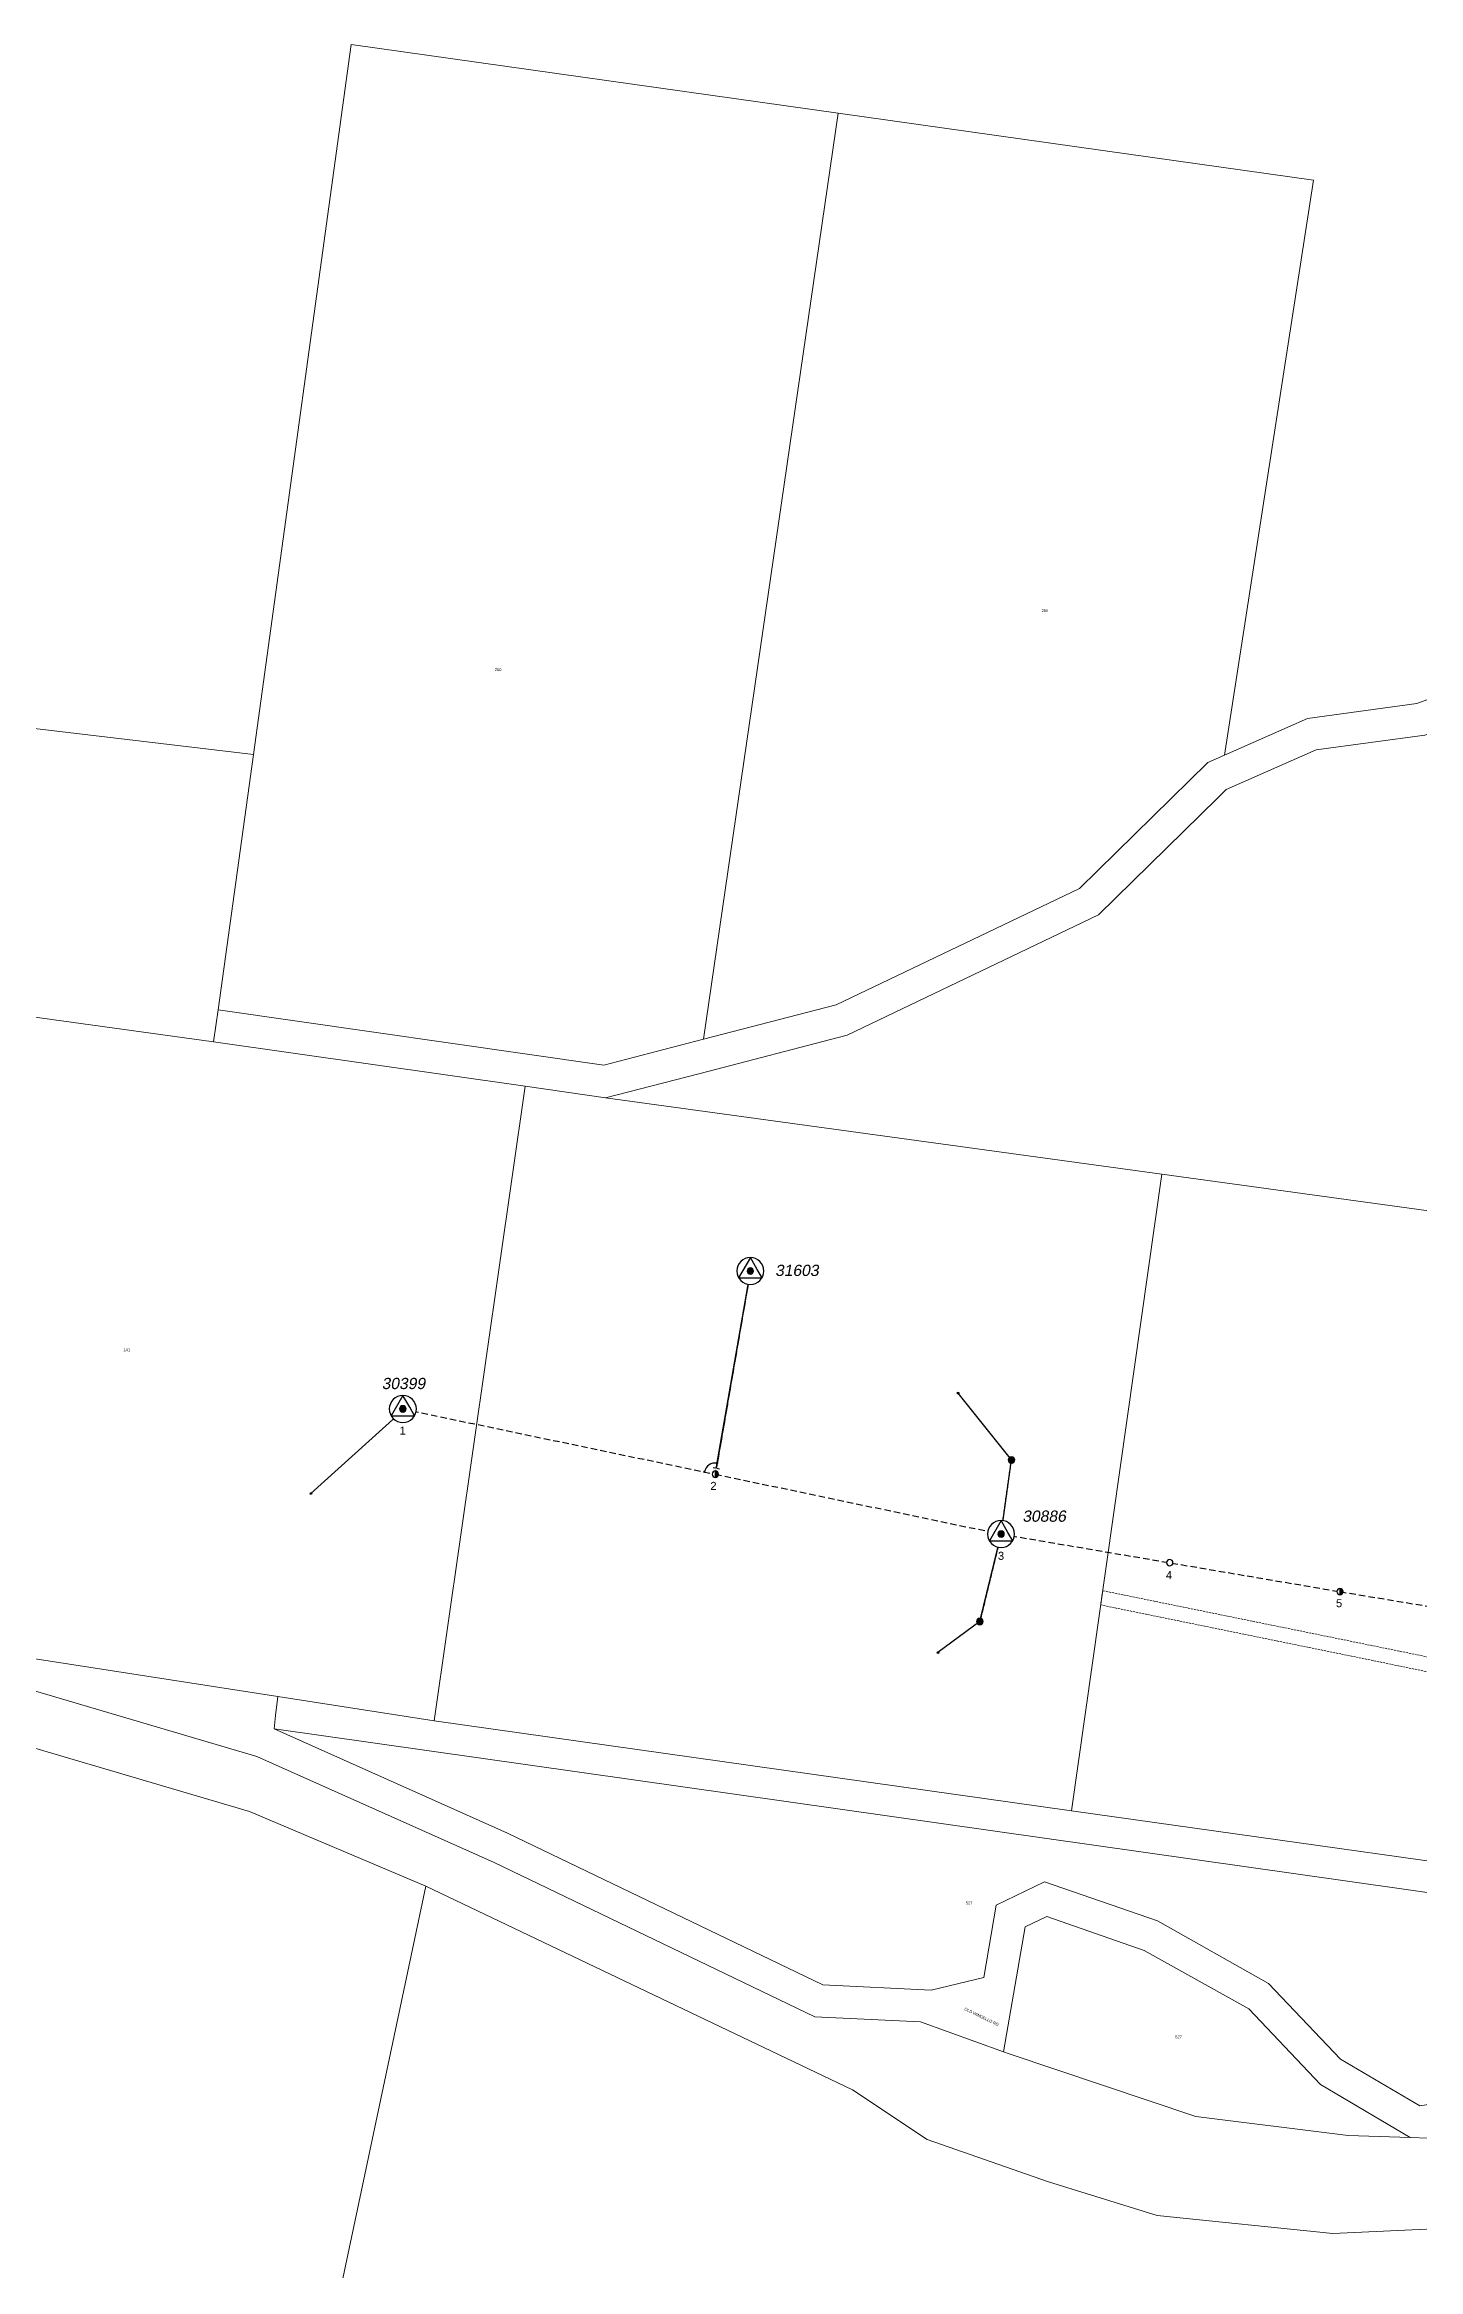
# Model space of a CAD drawing. Header units: metres. Extents: x 236404 to 242483, y 6153774 to 6158537.
# Drawn here: x 237337 to 238196, y 6155971 to 6157362 of the extents above; entities that cross this region are included whole.
import ezdxf
from ezdxf.enums import TextEntityAlignment as Align

# ---------------------------------------------------------------- set-up
doc = ezdxf.new("R2010")
doc.units = ezdxf.units.M
for name, pattern in [('Cable Exist OH', [1, 1, 0]), ('Cable New OH', [6, 4, -2]), ('HIDDEN', [0.375, 0.25, -0.125]), ('HIDDEN2', [0.1875, 0.125, -0.0625])]:
    doc.linetypes.add(name, pattern=pattern)
doc.layers.get('0').update_dxf_attribs({"color": 6})
for name, color, linetype, lineweight in [('Cadastre Land Parcels_SP_EXT', 8, 'Continuous', 5), ('Cadastre Other Property_SP_EXT', 8, 'HIDDEN', 5), ('Cadastre Roads_SP_EXT', 8, 'Continuous', 5)]:
    doc.layers.add(name, color=color, linetype=linetype, lineweight=lineweight)
for name, color, linetype in [('Equip_LV_EXT', 7, 'Continuous'), ('Mains_HV_EXT', 7, 'Continuous'), ('Mains_HV_NEW', 2, 'Continuous'), ('Mains_HV_New_B10', 2, 'Continuous'), ('Mains_HV_NEW_Hardwired', 2, 'Continuous'), ('Mains_LV_EXT', 7, 'Continuous'), ('OH_Details_SP_MISC', 7, 'Continuous'), ('Services_SP_EXT', 7, 'Continuous'), ('Sub_SP_TR_HV_LV_MOD', 3, 'Continuous'), ('SupportsOH_SP_TR_HV_LV_SL_MOD', 3, 'Continuous'), ('SupportsOH_SP_TR_HV_LV_SL_NEW', 2, 'Continuous')]:
    doc.layers.add(name, color=color, linetype=linetype)
doc.styles.add('iecARIAL', font='arial.ttf', dxfattribs={"height": 2})
doc.styles.add('POLE_LABEL', font='arial.ttf')
doc.styles.get("Standard").update_dxf_attribs({"font": 'arial.ttf'})

# ---------------------------------------------------------------- blocks, each defined once
blk = doc.blocks.new('SUB_POLE_EXT')
blk.add_wipeout([(0, 4.22), (0.42, 4.2), (0.83, 4.14), (1.21, 4.05), (1.62, 3.9), (1.99, 3.72), (2.35, 3.51), (2.68, 3.26), (2.99, 2.99), (3.28, 2.66), (3.52, 2.34), (3.76, 1.92), (3.9, 1.62), (4.04, 1.23), (4.18, 0.63), (4.22, 0), (4.18, -0.61), (4.06, -1.15), (3.9, -1.62), (3.58, -2.24), (3.22, -2.73), (2.97, -3.01), (2.68, -3.26), (2.36, -3.5), (2, -3.72), (1.64, -3.89), (1.25, -4.03), (0.82, -4.14), (0.42, -4.2), (0, -4.22), (-0.41, -4.2), (-0.8, -4.15), (-1.21, -4.05), (-1.62, -3.9), (-1.99, -3.73), (-2.35, -3.51), (-2.68, -3.26), (-2.96, -3.02), (-3.23, -2.72), (-3.51, -2.35), (-3.71, -2.01), (-3.91, -1.6), (-4.05, -1.21), (-4.16, -0.76), (-4.22, -0.14), (-4.21, 0.39), (-4.14, 0.83), (-4.03, 1.27), (-3.9, 1.63), (-3.71, 2.02), (-3.5, 2.37), (-3.28, 2.67), (-2.99, 2.99), (-2.68, 3.27), (-2.33, 3.52), (-1.98, 3.73), (-1.63, 3.9), (-1.2, 4.05), (-0.78, 4.15), (-0.4, 4.21)])
blk.add_line((2.16, 0.48), (2.16, 0.48, 0))
blk.add_lwpolyline([(-4.22, 0, 1), (4.22, 0, 1)], format="xyb", close=True)
blk.add_lwpolyline([(2.14, 0.52), (0, 4.22), (-3.66, -2.11), (3.66, -2.11)], close=True)
for tag, height, flags, p in [('STREET_CODE', 0.2, 9, (1.5, 0)), ('ASSET_NUM', 3.5, 8, (2, 2)), ('CONSTRUCTED_VOLTAGE', 0.2, 9, (1.5, -0.2)), ('OPERATING_VOLTAGE', 0.2, 9, (1.5, -0.6)), ('OPERATED_BY', 0.2, 9, (1.5, -0.8)), ('ORIENTATION', 0.2, 9, (1.5, -1.2)), ('OWNED_BY', 0.2, 9, (1.5, -1.4)), ('SECONDARY_VOLTAGE', 0.2, 9, (1.5, -1.6)), ('STATE', 0.2, 9, (1.5, -1.8)), ('SUBSTATION_TYPE', 0.2, 9, (1.5, -2)), ('STREETNAME', 0.2, 9, (1.5, -2.8)), ('SUBURB', 0.2, 9, (1.5, -3)), ('Z', 0.2, 1, (1.5, -3.4)), ('NO_PHASES', 0.2, 9, (1.5, -0.4)), ('MAINTAINED_BY', 0.2, 9, (1.5, -1)), ('USAGE', 0.2, 9, (1.5, -2.2)), ('LEGEND', 0.2, 9, (1.5, -2.4)), ('LOCATION', 0.2, 9, (1.5, -2.6)), ('NOTES', 0.2, 9, (1.5, -3.2))]:
    blk.add_attdef(tag, text='', height=height, dxfattribs=dict(flags=flags)).set_placement(p, align=Align.MIDDLE_LEFT)
blk = doc.blocks.new('CCP_EXT')
blk.add_wipeout([(0, 0.6), (0.6, 0), (0, -0.6), (-0.6, 0)])
blk.add_lwpolyline([(-0.6, 0), (0, 0.6), (0.6, 0), (0, -0.6), (-0.6, 0)])
at = {"flags": 1}
blk.add_attdef('Z', (0, 0), '', height=0.2, dxfattribs=at)
at = {"flags": 9}
for tag, p in [('CCP_TYPE', (0, 0)), ('CONSTRUCTED_VOLTAGE', (0, -0.2)), ('NO_PHASES', (0, -0.4)), ('OPERATING_VOLTAGE', (0, -0.6)), ('ORIENTATION', (0, -0.8)), ('OWNED_BY', (0, -1)), ('USAGE', (0, -1.2)), ('LEGEND', (0, -1.4)), ('LIFE_SUPPORT', (0, -1.6)), ('STATE', (0, -1.8)), ('NOTES', (0, -2))]:
    blk.add_attdef(tag, text='', height=0.2, dxfattribs=at).set_placement(p, align=Align.MIDDLE_LEFT)
blk = doc.blocks.new('POLE_EXT')
blk.add_hatch(color=256).paths.add_polyline_path([(-1, 0, 1), (1, 0, 1)])
blk.add_lwpolyline([(-1, 0, 1), (1, 0, 1)], format="xyb", close=True)
for tag, height, flags, p in [('pNumber', 2.5, 8, (-17.84, 2.07)), ('OWNED_BY', 0.2, 9, (1.35, -0.4)), ('SPECIAL_USE', 0.2, 9, (1.35, -0.8)), ('STATE', 0.2, 9, (1.35, -1)), ('cLV', 0.2, 9, (1.35, -1.4)), ('hDepth', 0.2, 9, (1.35, -1.6)), ('hDia', 0.2, 9, (1.35, -1.8)), ('cHV', 0.2, 9, (1.35, -2)), ('cLinedev', 0.2, 9, (1.35, -3.4)), ('pExisting', 0.2, 9, (1.35, -3.8)), ('pFooting', 0.2, 9, (1.35, -4.4)), ('pNew', 0.2, 9, (1.35, -4.6)), ('pRelocate', 0.2, 9, (1.35, -5)), ('pRemove', 0.2, 9, (1.35, -5.2)), ('pReplace', 0.2, 9, (1.35, -5.4)), ('pStay', 0.2, 9, (1.35, -5.6)), ('pType', 0.2, 9, (1.35, -5.8)), ('cspan', 0.2, 9, (1.35, -6)), ('STREETNAME', 0.2, 9, (1.35, -6.2)), ('SUBURB', 0.2, 9, (1.35, -6.4)), ('OPERATED_BY', 0.2, 9, (1.36, -7.01)), ('PARENT', 0.2, 9, (1.35, -0.6)), ('USAGE', 0.2, 9, (1.35, -1.2)), ('LBRACKET', 0.2, 9, (1.35, -2.2)), ('LExisting', 0.2, 9, (1.35, -2.4)), ('LANTNUMBER', 0.2, 9, (1.35, -2.6)), ('LOther', 0.2, 9, (1.35, -2.8)), ('LRemove', 0.2, 9, (1.35, -3)), ('LEGEND', 0.2, 9, (1.35, -3.2)), ('LOCATION', 0.2, 9, (1.35, -3.6)), ('PFNUMBER', 0.2, 9, (1.35, -4)), ('NEWPFNUMBER', 0.2, 9, (1.35, -4.2)), ('NOTES', 0.2, 9, (1.35, -6.6)), ('MAINTAINED_BY', 0.2, 9, (1.36, -6.81))]:
    blk.add_attdef(tag, text='', height=height, dxfattribs=dict(flags=flags)).set_placement(p, align=Align.MIDDLE_LEFT)
at = {"style": 'POLE_LABEL'}
for tag, height, flags, p in [('STRUCTURE_PLANT_NUMBER', 0.2, 9, (1.35, 0.03)), ('ASSET_NUM', 2.5, 8, (2, 2)), ('STREET_CODE', 0.2, 9, (1.35, -0.2))]:
    blk.add_attdef(tag, text='', height=height, dxfattribs=dict(at, flags=flags)).set_placement(p, align=Align.MIDDLE_LEFT)
at = {"flags": 1}
blk.add_attdef('Z', (1.35, -7.33), '', height=0.2, dxfattribs=at)
blk = doc.blocks.new('End Shackle_EXT')
blk.add_wipeout([(0, 0.3), (1.8, 0.3), (1.8, -0.3), (0, -0.3)])
blk.add_line((1.8, -1), (1.8, 1))
at = {"flags": 1}
blk.add_attdef('Z', (0, 0), '', height=0.2, dxfattribs=at)
at = {"flags": 9}
for tag, p in [('CONNECTOR_TYPE', (0, 0)), ('CONSTRUCTED_VOLTAGE', (0, -0.2)), ('NO_PHASES', (0, -0.4)), ('OPERATING_VOLTAGE', (0, -0.6)), ('ORIENTATION', (0, -0.8)), ('OWNED_BY', (0, -1)), ('STATE', (0, -1.2)), ('USAGE', (0, -1.4)), ('NOTES', (0, -1.6))]:
    blk.add_attdef(tag, text='', height=0.2, dxfattribs=at).set_placement(p, align=Align.MIDDLE_LEFT)
blk = doc.blocks.new('CONNECTOR_NODE_EXT')
h = blk.add_hatch(color=256)
edge = h.paths.add_edge_path()
edge.add_arc((0, 0), 0.5, 0, 360)
blk.add_circle((0, 0), 0.5)
at = {"flags": 1}
blk.add_attdef('Z', (0, 0), '', height=0.2, dxfattribs=at)
at = {"flags": 9}
for tag, p in [('CONNECTOR_TYPE', (0, 0)), ('CONSTRUCTED_VOLTAGE', (0, -0.2)), ('NO_PHASES', (0, -0.4)), ('OPERATING_VOLTAGE', (0, -0.6)), ('ORIENTATION', (0, -0.8)), ('SUBTYPE', (0, -1)), ('USAGE', (0, -1.2)), ('NOTES', (0, -1.4))]:
    blk.add_attdef(tag, text='', height=0.2, dxfattribs=at).set_placement(p, align=Align.MIDDLE_LEFT)
blk = doc.blocks.new('POLE_REPLACE_NEW')
for tag, flags, p in [('cspan', 9, (1.5, -5.6)), ('SUBURB', 9, (1.5, -5.8)), ('STREETNAME', 9, (1.5, -6)), ('OPERATED_BY', 9, (1.5, -6.6)), ('Z', 1, (1.5, -7)), ('pRelocate', 9, (1.5, -4.6)), ('pRemove', 9, (1.5, -4.8)), ('pReplace', 9, (1.5, -5)), ('pStay', 9, (1.5, -5.2)), ('pType', 9, (1.5, -5.4)), ('LOCATION', 9, (1.5, -6.2)), ('NOTES', 9, (1.5, -6.4)), ('MAINTAINED_BY', 9, (1.5, -6.8))]:
    blk.add_attdef(tag, text='', height=0.2, dxfattribs=dict(flags=flags)).set_placement(p, align=Align.MIDDLE_LEFT)
blk.add_wipeout([(0, 1), (-0.13, 0.99), (-0.25, 0.97), (-0.37, 0.93), (-0.48, 0.88), (-0.59, 0.81), (-0.68, 0.73), (-0.77, 0.64), (-0.84, 0.54), (-0.9, 0.43), (-0.95, 0.31), (-0.98, 0.19), (-1, 0.06), (-1, -0.06), (-0.98, -0.19), (-0.95, -0.31), (-0.9, -0.43), (-0.84, -0.54), (-0.77, -0.64), (-0.68, -0.73), (-0.59, -0.81), (-0.48, -0.88), (-0.37, -0.93), (-0.25, -0.97), (-0.13, -0.99), (0, -1), (0.13, -0.99), (0.25, -0.97), (0.37, -0.93), (0.48, -0.88), (0.59, -0.81), (0.68, -0.73), (0.77, -0.64), (0.84, -0.54), (0.9, -0.43), (0.95, -0.31), (0.98, -0.19), (1, -0.06), (1, 0.06), (0.98, 0.19), (0.95, 0.31), (0.9, 0.43), (0.84, 0.54), (0.77, 0.64), (0.68, 0.73), (0.59, 0.81), (0.48, 0.88), (0.37, 0.93), (0.25, 0.97), (0.13, 0.99)])
h = blk.add_hatch(color=256)
edge = h.paths.add_edge_path()
edge.add_arc((0, 0), 1, 270, 450)
edge.add_line((0, 1), (0, -1))
blk.add_lwpolyline([(0, 1), (0, -1)])
at = {"lineweight": -3}
blk.add_arc((0, 0), 1, 90, 270, dxfattribs=at)
blk.add_arc((0, 0), 1, 270, 90)
at = {"style": 'POLE_LABEL', "flags": 9}
blk.add_attdef('STRUCTURE_PLANT_NUMBER', text='', height=0.2, dxfattribs=at).set_placement((1.5, 0.24), align=Align.MIDDLE_LEFT)
for tag, height, flags, p in [('STREET_CODE', 0.2, 9, (1.5, 0)), ('ASSET_NUM', 2.5, 8, (2, 2)), ('OWNED_BY', 0.2, 9, (1.5, -0.2)), ('SPECIAL_USE', 0.2, 9, (1.5, -0.6)), ('STATE', 0.2, 9, (1.5, -0.8)), ('cLV', 0.2, 9, (1.5, -1.2)), ('cHV', 0.2, 9, (1.5, -1.8)), ('cLinedev', 0.2, 9, (1.5, -3.2)), ('PARENT', 0.2, 9, (1.5, -0.4)), ('USAGE', 0.2, 9, (1.5, -1)), ('hDepth', 0.2, 9, (1.5, -1.4)), ('hDia', 0.2, 9, (1.5, -1.6)), ('LBRACKET', 0.2, 9, (1.5, -2)), ('LExisting', 0.2, 9, (1.5, -2.2)), ('LANTNUMBER', 0.2, 9, (1.5, -2.4)), ('LOther', 0.2, 9, (1.5, -2.6)), ('LRemove', 0.2, 9, (1.5, -2.8)), ('LEGEND', 0.2, 9, (1.5, -3)), ('pExisting', 0.2, 9, (1.5, -3.4)), ('PFNUMBER', 0.2, 9, (1.5, -3.6)), ('NEWPFNUMBER', 0.2, 9, (1.5, -3.8)), ('pFooting', 0.2, 9, (1.5, -4)), ('pNew', 0.2, 9, (1.5, -4.2)), ('pNumber', 0.2, 9, (1.5, -4.4))]:
    blk.add_attdef(tag, text='', height=height, dxfattribs=dict(flags=flags)).set_placement(p, align=Align.MIDDLE_LEFT)
blk = doc.blocks.new('POLE_NEW')
at = {"flags": 9}
for tag, p in [('pRelocate', (1.15, -4.8)), ('pRemove', (1.15, -5)), ('pReplace', (1.15, -5.2)), ('pStay', (1.15, -5.4)), ('pType', (1.15, -5.6)), ('cspan', (1.15, -5.8)), ('SUBURB', (1.15, -6)), ('STREETNAME', (1.15, -6.2)), ('OPERATED_BY', (1.15, -6.89)), ('LOCATION', (1.15, -6.4)), ('NOTES', (1.15, -6.6)), ('MAINTAINED_BY', (1.15, -7.22))]:
    blk.add_attdef(tag, text='', height=0.2, dxfattribs=at).set_placement(p, align=Align.MIDDLE_LEFT)
at = {"flags": 1}
blk.add_attdef('Z', (1.15, -7.59), '', height=0.2, dxfattribs=at)
blk.add_wipeout([(0.07, 1), (-0.06, 1), (-0.18, 0.98), (-0.3, 0.95), (-0.42, 0.91), (-0.53, 0.85), (-0.63, 0.77), (-0.73, 0.69), (-0.81, 0.59), (-0.87, 0.49), (-0.93, 0.37), (-0.97, 0.25), (-0.99, 0.13), (-1, 0.01), (-0.99, -0.12), (-0.97, -0.24), (-0.93, -0.36), (-0.88, -0.48), (-0.81, -0.58), (-0.73, -0.68), (-0.64, -0.77), (-0.54, -0.84), (-0.43, -0.9), (-0.31, -0.95), (-0.19, -0.98), (-0.07, -1), (0.06, -1), (0.18, -0.98), (0.3, -0.95), (0.42, -0.91), (0.53, -0.85), (0.63, -0.77), (0.73, -0.69), (0.81, -0.59), (0.87, -0.49), (0.93, -0.37), (0.97, -0.25), (0.99, -0.13), (1, -0.01), (0.99, 0.12), (0.97, 0.24), (0.93, 0.36), (0.88, 0.48), (0.81, 0.58), (0.73, 0.68), (0.64, 0.77), (0.54, 0.84), (0.43, 0.9), (0.31, 0.95), (0.19, 0.98)])
at = {"lineweight": -3}
blk.add_lwpolyline([(-1, 0, 1), (1, 0, 1)], format="xyb", close=True, dxfattribs=at)
for tag, height, flags, p in [('pNumber', 2.5, 8, (-17.84, 2.07)), ('OWNED_BY', 0.2, 9, (1.15, -0.4)), ('SPECIAL_USE', 0.2, 9, (1.15, -0.8)), ('STATE', 0.2, 9, (1.15, -1)), ('cLV', 0.2, 9, (1.15, -1.4)), ('hDepth', 0.2, 9, (1.15, -1.6)), ('hDia', 0.2, 9, (1.15, -1.8)), ('cHV', 0.2, 9, (1.15, -2)), ('cLinedev', 0.2, 9, (1.15, -3.4)), ('pExisting', 0.2, 9, (1.15, -3.6)), ('pFooting', 0.2, 9, (1.15, -4.2)), ('pNew', 0.2, 9, (1.15, -4.4)), ('PARENT', 0.2, 9, (1.15, -0.6)), ('USAGE', 0.2, 9, (1.15, -1.2)), ('LBRACKET', 0.2, 9, (1.15, -2.2)), ('LExisting', 0.2, 9, (1.15, -2.4)), ('LANTNUMBER', 0.2, 9, (1.15, -2.6)), ('LOther', 0.2, 9, (1.15, -2.8)), ('LRemove', 0.2, 9, (1.15, -3)), ('LEGEND', 0.2, 9, (1.15, -3.2)), ('PFNUMBER', 0.2, 9, (1.15, -3.8)), ('NEWPFNUMBER', 0.2, 9, (1.15, -4))]:
    blk.add_attdef(tag, text='', height=height, dxfattribs=dict(flags=flags)).set_placement(p, align=Align.MIDDLE_LEFT)
at = {"style": 'POLE_LABEL'}
for tag, height, flags, p in [('STRUCTURE_PLANT_NUMBER', 0.2, 9, (1.15, 0.09)), ('ASSET_NUM', 2.5, 8, (2, 2)), ('STREET_CODE', 0.2, 9, (1.15, -0.2))]:
    blk.add_attdef(tag, text='', height=height, dxfattribs=dict(at, flags=flags)).set_placement(p, align=Align.MIDDLE_LEFT)
blk = doc.blocks.new('End Shackle_NEW')
blk.add_line((1, 1.81), (-1, 1.81))
at = {"flags": 1}
blk.add_attdef('Z', (0, 0), '', height=0.2, dxfattribs=at)
at = {"flags": 9}
for tag, p in [('CONNECTOR_TYPE', (0, 0)), ('CONSTRUCTED_VOLTAGE', (0, -0.2)), ('OPERATING_VOLTAGE', (0, -0.6)), ('ORIENTATION', (0, -0.8)), ('OWNED_BY', (0, -1)), ('STATE', (0, -1.2)), ('OPERATED_BY', (0, -2.01)), ('NO_PHASES', (0, -0.4)), ('USAGE', (0, -1.4)), ('NOTES', (0, -1.6)), ('MAINTAINED_BY', (0, -1.81))]:
    blk.add_attdef(tag, text='', height=0.2, dxfattribs=at).set_placement(p, align=Align.MIDDLE_LEFT)
blk.add_wipeout([(-0.25, 0), (-0.25, 1.81), (0.25, 1.82), (0.25, 0)])
blk = doc.blocks.new('BOND POINT')
blk.add_hatch(color=256).paths.add_polyline_path([(-1, 0, 1), (1, 0, 1)])
blk.add_lwpolyline([(-1, 0, 1), (1, 0, 1)], format="xyb", close=True)

msp = doc.modelspace()

# ---------------------------------------------------------------- linework, layer by layer
at = {"layer": 'Cadastre Land Parcels_SP_EXT', "linetype": 'Continuous'}
for points in [[(237833.3, 6157318.7), (237529.1, 6157361.6), (237467.9, 6156917.9), (237445.9, 6156758.3), (237686.9, 6156723.7), (237749.3, 6156739.9), (237833.3, 6157318.7)], [(238015.1, 6157293), (237833.3, 6157318.7), (237749.3, 6156739.9), (237832.2, 6156761.4), (237984.3, 6156834.1), (238064.4, 6156912.9), (238074.8, 6156917.4), (238130.5, 6157276.7), (238015.1, 6157293)], [(236999.2, 6156973.4), (236592.4, 6157021.5), (236570.7, 6156858.1), (236523.5, 6156502.2), (236525.9, 6156500.8), (236585.7, 6156499.7), (236769.8, 6156589), (236749.3, 6156429.5), (237167.4, 6156378.2), (237220.8, 6156768.9), (237240.7, 6156766.1), (237443, 6156738.3), (237445.9, 6156758.3), (237467.9, 6156917.9), (236999.2, 6156973.4)], [(238345.4, 6156186.2), (237480.8, 6156308.8), (237626.7, 6156243.6), (237823.8, 6156148.8), (237891.5, 6156145.5), (237924.5, 6156153.4), (237932.2, 6156198.7), (237962.4, 6156213.3), (238032.9, 6156188.9), (238102.4, 6156149.8), (238147.4, 6156102.5), (238197, 6156073.2), (238267.9, 6156084.3), (238345.4, 6156186.2)], [(238285, 6155590.8), (238286.8, 6155604.1), (238342.5, 6156060.4), (238282.9, 6156038.2), (238219.2, 6155996.9), (238142.5, 6155993.4), (238032.8, 6156004.8), (237964.8, 6156025.7), (237889, 6156052.1), (237842.4, 6156083.2), (237575.7, 6156210.5), (237460.6, 6155667), (237962.1, 6155599.7), (237927.5, 6155337.4), (238243, 6155273.5), (238285, 6155590.8)], [(238190.9, 6156053.4), (238134.8, 6156086.6), (238090, 6156133.8), (238024.6, 6156170.4), (237963.7, 6156191.6), (237950.3, 6156185.1), (237936.8, 6156107), (237940.2, 6156105.7), (238057, 6156066.5), (238152.1, 6156054.7), (238190.9, 6156053.4)]]:
    msp.add_lwpolyline(points, close=True, dxfattribs=at)
for points in [[(237460.6, 6155667), (237575.7, 6156210.5), (237575.7, 6156210.5), (237465.4, 6156257.2), (237317.2, 6156301), (237277.5, 6156306.2), (236737.2, 6156340.4), (236404.5, 6156345.7), (236497.1, 6156133.6), (236573.1, 6156004.9), (236593.3, 6155894.4)], [(238202.3, 6156053), (238190.9, 6156053.4), (238190.9, 6156053.4), (238152.1, 6156054.7), (238057, 6156066.5), (237940.2, 6156105.7), (237936.8, 6156107), (237884.9, 6156125.7), (237818.7, 6156128.9), (237618.3, 6156225.4), (237470.1, 6156291.6), (237316.9, 6156336.7)], [(237317.2, 6156301), (237465.4, 6156257.2), (237575.7, 6156210.5), (237842.4, 6156083.2), (237889, 6156052.1), (237964.8, 6156025.7), (238032.8, 6156004.8), (238142.5, 6155993.4), (238219.2, 6155996.9)]]:
    msp.add_lwpolyline(points, dxfattribs=at)
at = {"layer": 'Cadastre Other Property_SP_EXT', "linetype": 'HIDDEN2', "ltscale": 10}
msp.add_lwpolyline([(237997.4, 6156386.3), (238222, 6156340.4), (238437.1, 6156269.5), (238445.8, 6156276.1), (238224.3, 6156349.2), (237998.7, 6156395.2), (237997.4, 6156386.3)], close=True, dxfattribs=at)
at = {"layer": 'Cadastre Roads_SP_EXT', "linetype": 'Continuous'}
msp.add_lwpolyline([(238308, 6156990.9), (238195.1, 6156949.6), (238126.7, 6156940.3), (238074.8, 6156917.4), (238064.4, 6156912.9), (237984.3, 6156834.1), (237832.2, 6156761.4), (237749.3, 6156739.9), (237686.9, 6156723.7), (237445.9, 6156758.3), (237443, 6156738.3), (237637.8, 6156710.5), (237688, 6156703.2), (237746.2, 6156718.3), (237839.1, 6156742.4), (237839.1, 6156742.4), (237996, 6156817.5), (238070.7, 6156890.8), (238075.9, 6156895.9), (238132.2, 6156920.8), (238200, 6156929.9)], dxfattribs=at)
msp.add_lwpolyline([(237580.8, 6156313.9), (237483.2, 6156329.1), (237481.8, 6156317.3), (237480.8, 6156308.8), (238345.4, 6156186.2), (238347.6, 6156191.7), (238352.8, 6156205.1), (237979.2, 6156257.7), (237580.8, 6156313.9)], close=True, dxfattribs=at)
at = {"layer": 'Mains_HV_EXT', "color": 7, "linetype": 'Cable Exist OH'}
msp.add_lwpolyline([(237778.5, 6156595), (237756.6, 6156468)], dxfattribs=at)
at = {"layer": 'Mains_HV_New_B10', "linetype": 'Cable New OH'}
for points in [[(237561.3, 6156508.8), (237756.6, 6156468)], [(237756.6, 6156468), (237935.2, 6156430.6), (238147, 6156394.6), (238292.3, 6156370.5)]]:
    msp.add_lwpolyline(points, dxfattribs=at)
at = {"layer": 'Mains_HV_NEW_Hardwired', "color": 7, "linetype": 'Continuous'}
msp.add_arc((237756.6, 6156468), 7, 80.2238, 168.2217, dxfattribs=at).dxf.unprotected_set("ltscale", 0)
at = {"layer": 'Mains_LV_EXT', "linetype": 'Cable Exist OH'}
for points in [[(237561.3, 6156508.8), (237557.2, 6156504.1)], [(237935.2, 6156430.6), (237941.7, 6156476.9)], [(237935.2, 6156430.6), (237921.9, 6156375.9)]]:
    msp.add_lwpolyline(points, dxfattribs=at)
at = {"layer": 'OH_Details_SP_MISC', "color": 7, "linetype": 'Continuous', "flags": 128}
for points in [[(237756.6, 6156468), (237778.5, 6156595)], [(237921.9, 6156375.9), (237935.2, 6156430.6), (237941.7, 6156476.9)]]:
    msp.add_lwpolyline(points, dxfattribs=at)
at = {"layer": 'Services_SP_EXT'}
msp.add_lwpolyline([(237557.2, 6156504.1), (237503.9, 6156456)], dxfattribs=at)

# ---------------------------------------------------------------- block references
at = {"layer": 'Equip_LV_EXT'}
msp.add_blockref('CONNECTOR_NODE_EXT', (237557.2, 6156504.1), dxfattribs=at)
at = {"layer": 'Mains_HV_NEW_Hardwired', "color": 7, "linetype": 'Continuous', "xscale": 0.3, "yscale": 0.3, "zscale": 0.3}
for p in [(237749.7, 6156469.5), (237757.8, 6156474.9)]:
    msp.add_blockref('BOND POINT', p, dxfattribs=at).dxf.unprotected_set("ltscale", 0)

# ---------------------------------------------------------------- texts
at = {"layer": 'Cadastre Land Parcels_SP_EXT'}
for s, p in [('250', (237960.5, 6157006.8)), ('250', (237618.7, 6156970)), ('141', (237386.7, 6156544.9)), ('527', (237913.1, 6156199.1)), ('527', (238044, 6156115.5))]:
    msp.add_text(s, height=1.8, dxfattribs=at).set_placement(p)
at = {"layer": 'Cadastre Roads_SP_EXT'}
msp.add_text('OLD WINGELLO RD', height=1.8, rotation=334.323, dxfattribs=at).set_placement((237912, 6156133.2))

# ---------------------------------------------------------------- next in the draw order: block references
at = {"layer": 'Sub_SP_TR_HV_LV_MOD'}
ref = msp.add_blockref('SUB_POLE_EXT', (237778.5, 6156595), dxfattribs=dict(at, xscale=2, yscale=2, zscale=2))
ref.add_attrib('ASSET_NUM', '31603', dxfattribs={"layer": '0', "height": 7, "oblique": 10}).set_placement((237794, 6156589.8), align=Align.BOTTOM_LEFT)
ref = msp.add_blockref('SUB_POLE_EXT', (237561.3, 6156508.8), dxfattribs=dict(at, xscale=2, yscale=2, zscale=2))
ref.add_attrib('ASSET_NUM', '30399', dxfattribs={"layer": '0', "height": 7, "oblique": 10}).set_placement((237575.3, 6156519.1), align=Align.BOTTOM_RIGHT)
ref = msp.add_blockref('SUB_POLE_EXT', (237935.2, 6156430.6), dxfattribs=dict(at, xscale=2, yscale=2, zscale=2))
ref.add_attrib('ASSET_NUM', '30886', dxfattribs={"layer": '0', "height": 7, "oblique": 10}).set_placement((237948.5, 6156436.2), align=Align.BOTTOM_LEFT)

# ---------------------------------------------------------------- next in the draw order: linework, layer by layer
at = {"layer": 'Cadastre Land Parcels_SP_EXT', "linetype": 'Continuous'}
for points in [[(238667.8, 6156568.6), (238747.2, 6157140.9), (238627.2, 6157079.2), (238452.7, 6157047.6), (238451, 6157047.2), (238316.4, 6156972.6), (238200, 6156929.9), (238132.2, 6156920.8), (238075.9, 6156895.9), (238070.7, 6156890.8), (237996, 6156817.5), (237839.1, 6156742.4), (237746.2, 6156718.3), (237688, 6156703.2), (238035.6, 6156655.5), (238516, 6156589.5), (238667.8, 6156568.6)], [(237443, 6156738.3), (237240.7, 6156766.1), (237220.8, 6156768.9), (237167.4, 6156378.2), (237319.4, 6156354.5), (237483.2, 6156329.1), (237580.8, 6156313.9), (237637.8, 6156710.5), (237443, 6156738.3)], [(237688, 6156703.2), (237637.8, 6156710.5), (237580.8, 6156313.9), (237979.2, 6156257.7), (238035.6, 6156655.5), (237688, 6156703.2)], [(238451.5, 6156280.5), (238487.2, 6156330.2), (238583.6, 6156367.4), (238516, 6156589.5), (238035.6, 6156655.5), (237979.2, 6156257.7), (238352.8, 6156205.1), (238451.5, 6156280.5)]]:
    msp.add_lwpolyline(points, close=True, dxfattribs=at)

# ---------------------------------------------------------------- next in the draw order: block references
at = {"layer": 'SupportsOH_SP_TR_HV_LV_SL_MOD', "xscale": 2, "yscale": 2}
msp.add_blockref('POLE_EXT', (237778.5, 6156595), dxfattribs=at)
at = {"layer": 'SupportsOH_SP_TR_HV_LV_SL_MOD', "color": 7, "linetype": 'Continuous'}
ref = msp.add_blockref('POLE_EXT', (237561.3, 6156508.8), dxfattribs=dict(at, xscale=2, yscale=2, zscale=2))
ref.add_attrib('pNumber', '1', dxfattribs={"height": 5}).set_placement((237559.3, 6156495.3), align=Align.MIDDLE_LEFT)
ref = msp.add_blockref('POLE_EXT', (237935.2, 6156430.6), dxfattribs=dict(at, xscale=2, yscale=2, zscale=2))
ref.add_attrib('pNumber', '3', dxfattribs={"height": 5, "style": 'iecARIAL'}).set_placement((237933.2, 6156417), align=Align.MIDDLE_LEFT)

# ---------------------------------------------------------------- next in the draw order: block references
at = {"layer": 'Mains_HV_NEW', "color": 7, "linetype": 'Continuous', "xscale": 2, "yscale": 2, "zscale": 2, "rotation": 350.2237582956751}
msp.add_blockref('End Shackle_NEW', (237756.6, 6156468), dxfattribs=at).dxf.unprotected_set("ltscale", 0)
at = {"layer": 'Services_SP_EXT'}
for p, rotation in [((237908.4, 6156518.7), 127.3273870839607), ((237503.9, 6156456), 220.8722236791073), ((237895.7, 6156356.5), 215.3042834880032)]:
    msp.add_blockref('CCP_EXT', p, dxfattribs=dict(at, rotation=rotation))
at = {"layer": 'SupportsOH_SP_TR_HV_LV_SL_NEW', "color": 7, "linetype": 'Continuous'}
ref = msp.add_blockref('POLE_NEW', (238040.6, 6156412.7), dxfattribs=dict(at, xscale=2, yscale=2, zscale=2))
ref.add_attrib('pNumber', '4', dxfattribs={"height": 5, "style": 'iecARIAL'}).set_placement((238038.2, 6156405), align=Align.MIDDLE_LEFT)
ref = msp.add_blockref('POLE_REPLACE_NEW', (238147, 6156394.6), dxfattribs=dict(at, xscale=2, yscale=2, zscale=2))
ref.add_attrib('pNumber', '5', dxfattribs={"height": 5, "style": 'iecARIAL'}).set_placement((238144.5, 6156387.4), align=Align.MIDDLE_LEFT)

# ---------------------------------------------------------------- next in the draw order: linework, layer by layer
at = {"layer": 'Services_SP_EXT'}
for points in [[(237941.7, 6156476.9), (237908.4, 6156518.7)], [(237921.9, 6156375.9), (237895.7, 6156356.5)]]:
    msp.add_lwpolyline(points, dxfattribs=at)

# ---------------------------------------------------------------- next in the draw order: block references
at = {"layer": 'SupportsOH_SP_TR_HV_LV_SL_NEW', "color": 7, "linetype": 'Continuous'}
ref = msp.add_blockref('POLE_REPLACE_NEW', (237756.6, 6156468), dxfattribs=dict(at, xscale=2, yscale=2, zscale=2))
ref.add_attrib('pNumber', '2', dxfattribs={"height": 5, "style": 'iecARIAL'}).set_placement((237753.5, 6156460.7), align=Align.MIDDLE_LEFT)

# ---------------------------------------------------------------- next in the draw order: block references
at = {"layer": 'Mains_LV_EXT'}
for p, rotation in [((237941.7, 6156476.9), 257.0755896506525), ((237921.9, 6156375.9), 78.44316062467955)]:
    msp.add_blockref('End Shackle_EXT', p, dxfattribs=dict(at, rotation=rotation))

# ---------------------------------------------------------------- next in the draw order: block references
at = {"layer": 'SupportsOH_SP_TR_HV_LV_SL_MOD', "xscale": 2, "yscale": 2}
for p in [(237941.7, 6156476.9), (237921.9, 6156375.9)]:
    msp.add_blockref('POLE_EXT', p, dxfattribs=at)

doc.saveas('drawing.dxf')
